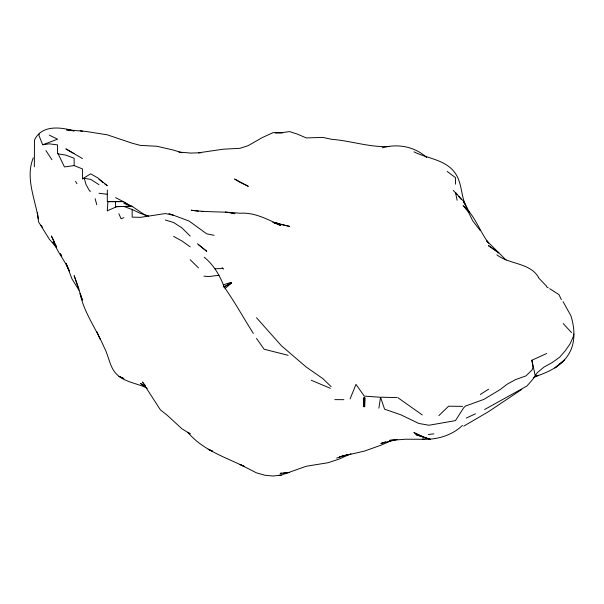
<?xml version="1.0" encoding="UTF-8"?>
<svg xmlns="http://www.w3.org/2000/svg" width="604" height="604" viewBox="0 0 604 604"><rect width="100%" height="100%" fill="white"/><g stroke="black" fill="none" stroke-linecap="round" stroke-linejoin="round"><path stroke-width="0.91" d="M34.337 166.795L34.466 140.053C41.819 124.575 60.642 127.082 74.141 130.917L66.455 129.807L85.798 131.408L107.301 134.82L132.163 143.216L140.453 145.398L157.032 146.266L173.612 150.117L181.902 152.752M107.27 210.804L107.92 201.608L123.261 201.6L130.683 206.047M563.087 301.675L570.908 315.764C574.668 327.723 575.74 341.864 569.293 353.113C562.181 366.077 547.964 372.434 534.548 376.783M573.8 333.929L573.43 336.36L570.01 343.955L565.261 350.788L559.719 357.16L552.335 362.468L543.864 367.149L537.152 372.849L532.486 379.727L526.869 386.054L484.612 409.512M378.882 408.176L380.543 397.289L364.272 396.103L355.983 384.37L350.116 398.866M39.403 133.333L38.935 135.424L42.68 144.794L49.271 143.828L57.561 144.907L57.561 153.778L65.851 155.122L74.141 158.271L74.141 165.587L82.431 168.909L82.431 178.844L84.228 178.354L90.721 179.35L99.011 184.688M33.303 157.818C25.081 177.629 35.175 198.95 38.271 218.829M438.874 415.605L448.606 406.205L462.558 406.356M253.34 333.423C243.835 318.497 235.349 302.929 225.141 288.425L231.642 282.974L231.279 282.393L223.352 284.778C219.139 274.299 213.069 264.318 204.182 257.183M462.438 425.427C451.973 435.529 436.594 439.969 422.294 439.244L424.484 439.282L405.714 439.229L389.361 440.414L397.432 439.448L380.852 443.479L385.782 441.743M564.483 359.909L554.925 367.949L563.215 361.207M521.773 389.406L488.425 411.717L463.744 426.145M480.323 394.472L488.613 389.172M231.279 282.393L223.79 287.134L231.642 282.974M82.431 178.844L90.721 173.831L97.886 177.961L107.301 185.76L104.537 183.624M380.543 397.289L384.597 409.202L400.694 414.729L418.753 423.442L428.983 425.254L455.454 420.626L463.744 407.692L465.495 406.031L483.751 399.448L499.999 389.686L507.126 384.227L515.627 379.561L525.903 375.922L532.094 369.927L533.015 367.043L531.875 360.233L546.635 353.529M533.377 377.764L538.353 375.25L534.291 376.836M391.626 440.467L380.762 445.276L364.272 451.15L339.403 456.843L347.693 454.669L336.624 458.081M466.28 418.074L475.476 413.808M107.301 210.781L116.7 206.674L131.891 206.191L146.379 216.013M351.007 453.755L338.633 459.244L328.078 462.717L306.243 466.258L281.373 475.054L273.084 476.043L264.794 475.22L256.504 472.864L239.931 464.423L244.537 466.598C224.68 457.062 202.34 449.784 187.852 432.321L190.192 433.846L181.902 428.772L167.399 415.409L160.407 409.874L142.401 381.985L145.368 385.594M123.873 217.636L121.117 218.799L118.845 213.725M42.68 144.794L57.561 139.162L49.271 135.122M382.166 147.837C397.598 143.405 414.789 146.493 426.643 157.576M116.7 206.674L123.873 206.455L132.163 209.49L132.163 217.146L140.453 217.342L165.322 213.559L173.612 215.288M198.482 152.812L223.352 149.188L239.931 148.32L248.221 145.617L262.295 137.584L273.084 132.631L281.373 132.729L289.663 131.581L297.953 134.345L306.243 137.923L322.823 137.41L331.581 139.298C350.969 140.785 369.474 147.467 389.142 146.561M218.942 275.273L208.969 276.549L203.895 276.156M279.176 475.31L281.373 475.054M428.349 434.457L433.853 433.868M74.141 165.587L64.454 166.938L58.097 153.695M281.909 473.196L280.188 473.355L289.663 472.494L283.631 473.045M215.062 268.788L222.952 268.478L223.352 269.165M123.873 206.455L131.891 206.191L123.873 203.465M200.883 152.774L190.751 153.069L178.912 152.08M275.296 132.971L282.574 132.85M148.743 216.043L140.453 213.408L132.163 209.49M334.827 399.614L343.865 399.674M198.482 211.151L191.211 210.23C207.436 212.374 223.752 211.43 239.931 213.257C254.609 212.117 267.934 219.577 280.784 225.518L273.084 222.332L278.603 223.578L274.005 222.665M381.313 397.198L397.168 397.613M90.721 191.166L89.664 191.068L86.123 184.756L84.228 178.354M201.245 211.46L203.087 211.672M99.011 193.265L107.301 194.277M80.181 130.758L82.431 131.113M231.642 213.099L234.956 213.688L225.315 211.951M214.073 235.311L206.772 233.861L189.052 221.049L168.909 213.537M281.373 224.522L289.663 226.424L273.084 222.332L280.55 224.303M288.093 355.303L264.144 349.233L256.504 338.429M165.322 220.007L173.612 222.514L181.902 227.882L190.192 236.066M330.365 388.327L311.234 380.226M146.304 387.708C134.926 382.468 120.589 381.766 113.348 370.048C109.007 362.808 107.988 354.171 103.888 346.794C96.202 328.855 84.152 312.993 80.075 293.536L82.431 300.135L74.141 275.643L78.897 288.901M212.389 451.067L208.176 449.3L212.48 451.18M123.095 378.149L118.973 376.368L123.873 378.625M414.004 151.876C427.624 158.693 445.352 159.486 454.963 172.812C462.483 183.201 460.686 196.745 466.771 207.776M115.583 197.606L123.261 201.6L107.301 201.661L107.301 189.996M496.903 254.865C509.746 264.733 530.086 262.506 538.692 277.621M173.612 236.428L181.902 240.951L190.192 246.87M73.952 153.499L65.851 148.878L82.431 158.558M546.696 286.923L548.19 287.798M549.685 288.674L558.964 294.639L561.38 299.622M123.873 202.038L130.66 206.047M144.93 386.394L140.453 383.427L147.24 388.402M463.057 205.632L463.744 206.115C475.235 216.066 479.584 231.181 488.613 243.14L486.605 240.694L506.099 260.067M422.294 414.948L398.127 397.87M447.164 171.438L455.454 177.584L455.454 184.19M99.011 179.365L103.156 182.559M198.482 244.726L206.772 251.309L197.372 243.676M453.249 190.403L463.744 201.434L469.414 212.329M331.113 386.613L322.823 378.58L306.243 367.073L281.373 345.714L256.504 317.734M190.192 259.69L198.482 267.904M538.806 278.082L546.635 286.281M563.215 323.57L571.505 332.6M56.338 247.376L49.271 239.131L38.505 221.819L37.501 212.827M222.129 267.542L222.952 268.478M457.152 194.488L455.454 192.404L457.13 200.279M458.851 196.579L461.116 199.365M463.389 202.144L465.654 204.93M480.323 230.69L472.683 220.762L468.764 212.706L463.744 206.115M40.981 225.194L42.574 227.414M56.572 247.33L53.122 242.098L56.678 247.262M53.122 242.098L55.742 245.903M45.889 150.555L51.906 159.698M79.018 290.207L72.027 279.04L66.04 263.352L68.977 270.162M75.56 181.283L76.927 183.714M60.46 253.929L61.759 256.255L60.423 253.839M55.961 245.775L51.393 235.975L54.088 241.592M55.855 245.677L53.733 241.743C57.342 252.336 65.021 260.739 69.347 271.015M225.141 288.425L223.352 284.778L223.646 286.349M96.897 331.687L100.241 339.327M95.138 198.693L96.761 204.733M531.875 360.233L535.152 375.386M115.583 201.502L115.583 207.081M364.272 397.545L363.842 406.794L363.374 397.983L365.148 397.976L364.65 406.817L364.272 397.545M430.584 439.418L415.907 434.661L430.584 439.418M426.205 438.285L414.004 432.66L426.205 438.285M248.221 186.266L239.75 182.204L234.556 179.003L248.221 186.266M498.745 252.827L488.613 245.707L498.745 252.827"/></g></svg>
